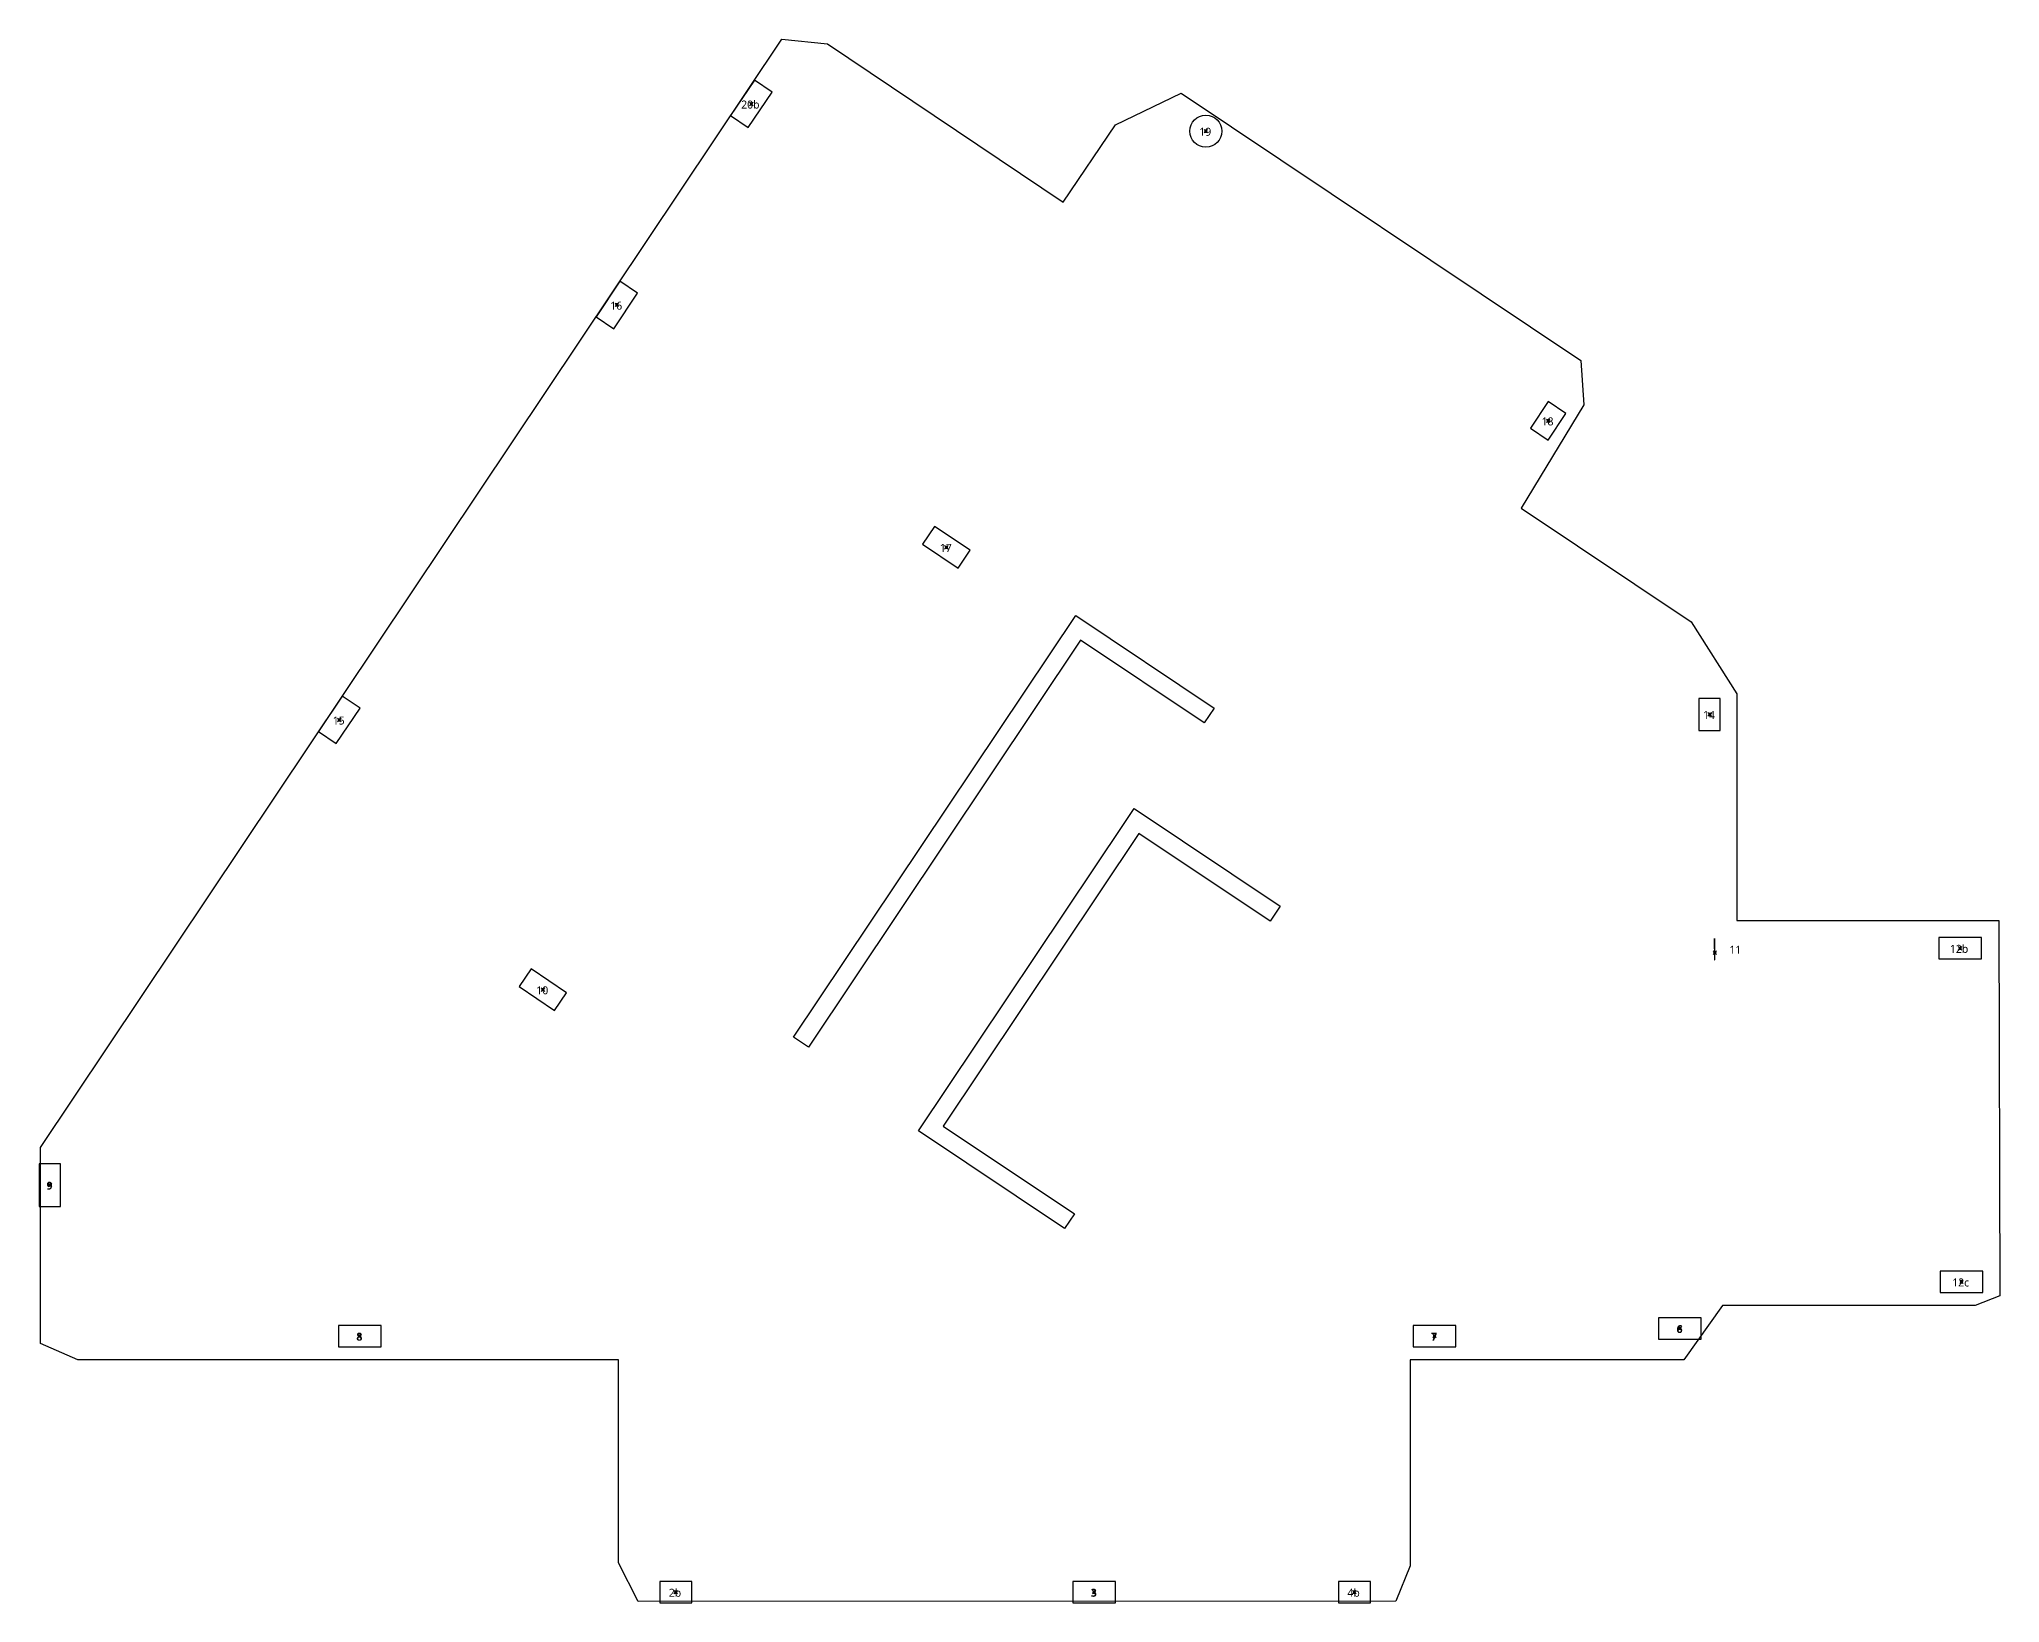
# Model space of a CAD drawing. Header units: feet. Extents: x 12833 to 16284, y 7481 to 23375.
# Drawn here: x 15173 to 16275, y 19486 to 20366 of the extents above; entities that cross this region are included whole.
import ezdxf

# ---------------------------------------------------------------- set-up
doc = ezdxf.new("R2010")
doc.units = ezdxf.units.FT
doc.header["$MEASUREMENT"] = 0
doc.header["$PDMODE"] = 99
for name, color, linetype in [('BOUNDARY', 4, 'Continuous'), ('COLS', 92, 'Continuous'), ('POINT', 2, 'Continuous'), ('WALL', 160, 'Continuous')]:
    doc.layers.add(name, color=color, linetype=linetype)
doc.layers.add('COLUMN NUMBER', color=7, linetype='Continuous', lineweight=9)
doc.styles.add('Segoe UI_B', font='segoeuib.ttf', dxfattribs={"height": 0.375})

msp = doc.modelspace()

# ---------------------------------------------------------------- linework, layer by layer
at = {"layer": 'BOUNDARY'}
msp.add_lwpolyline([(15509.5, 19487), (15498.5, 19508.8), (15498.5, 19623), (15194.3, 19623), (15194.3, 19623), (15173.4, 19632.1), (15173.4, 19742.4), (15590.2, 20365.6), (15616, 20362.9), (15748.4, 20273.9), (15777.8, 20317.5), (15814.8, 20335.3), (16039.6, 20185), (16041.3, 20159.9), (16006.1, 20101.9), (16101.6, 20037.9), (16127.2, 19997.4), (16127.2, 19870), (16261.3, 19870), (16274.7, 19870), (16275.2, 19659), (16261.3, 19653.5), (16119.3, 19653.5), (16097.5, 19623), (15943.5, 19623), (15943.5, 19507.1), (15935.5, 19487.3)], close=True, dxfattribs=at)
at = {"layer": 'COLS'}
for points in [[(15584.8, 20335.8), (15574.8, 20342.5), (15561.4, 20322.6), (15571.4, 20315.9)], [(15509.1, 20222.8), (15499.2, 20229.5), (15485.8, 20209.5), (15495.8, 20202.8)], [(16021.1, 20140.2), (16031.2, 20155.2), (16021.2, 20161.8), (16011.2, 20146.9)], [(15689.4, 20068.2), (15696.1, 20078.2), (15676.1, 20091.6), (15669.4, 20081.6)], [(15353.1, 19989.4), (15343.1, 19996.1), (15329.7, 19976.2), (15339.7, 19969.5)], [(16106, 19994.9), (16106, 19976.9), (16118, 19976.9), (16118, 19994.9)], [(16114.8, 19859.9), (16114.8, 19847.9), (16115, 19847.9)], [(16240.8, 19860.4), (16240.8, 19848.4), (16264.8, 19848.4), (16264.8, 19860.4)], [(15449.3, 19842.8), (15442.6, 19832.8), (15462.5, 19819.4), (15469.2, 19829.4)], [(15184.7, 19733.2), (15172.7, 19733.2), (15172.7, 19709.2), (15184.7, 19709.2)], [(16241.6, 19672.8), (16241.6, 19660.8), (16265.6, 19660.8), (16265.6, 19672.8)], [(16083.3, 19646.6), (16083.3, 19634.6), (16107.3, 19634.6), (16107.3, 19646.6)], [(15340.9, 19642.3), (15340.9, 19630.3), (15364.9, 19630.3), (15364.9, 19642.3)], [(15945.3, 19642.3), (15945.3, 19630.3), (15969.3, 19630.3), (15969.3, 19642.3)], [(15521.6, 19486.3), (15539.6, 19486.3), (15539.6, 19498.3), (15521.6, 19498.3)], [(15753.9, 19498.3), (15753.9, 19486.3), (15777.9, 19486.3), (15777.9, 19498.3)], [(15903.2, 19486.3), (15921.2, 19486.3), (15921.2, 19498.3), (15903.2, 19498.3)]]:
    msp.add_lwpolyline(points, close=True, dxfattribs=at)
msp.add_circle((15828.7, 20313.9), 9, dxfattribs=at)
at = {"layer": 'POINT'}
for p in [(15573.1, 20329.2), (15828.7, 20313.9), (15497.5, 20216.2), (16021.2, 20151), (15682.8, 20079.9), (15341.4, 19982.8), (16112, 19985.9), (16114.9, 19851.9), (16252.8, 19854.4), (15455.9, 19831.1), (15178.7, 19721.2), (16253.6, 19666.8), (15352.9, 19636.3), (15957.3, 19636.3), (16095.3, 19640.6), (15530.6, 19492.3), (15765.9, 19492.3), (15912.2, 19492.3)]:
    msp.add_point(p, dxfattribs=at)
at = {"layer": 'WALL'}
for points in [[(15605.2, 19798.8), (15596.9, 19804.4), (15755.5, 20041.5), (15833.4, 19989.4), (15827.8, 19981.1), (15758.2, 20027.6)], [(15754.8, 19705.1), (15749.2, 19696.8), (15667.1, 19751.7), (15782.8, 19924.6), (15788.3, 19932.9), (15870.4, 19878), (15864.9, 19869.6), (15791.1, 19919), (15681, 19754.4)]]:
    msp.add_lwpolyline(points, close=True, dxfattribs=at)

# ---------------------------------------------------------------- texts
at = {"layer": 'COLUMN NUMBER', "char_height": 4.5, "attachment_point": 1, "style": 'Segoe UI_B'}
for s, insert, width in [('20b', (15567.4, 20331.1), 13.635), ('19', (15825, 20315.8), 8.787), ('16', (15493.8, 20218), 8.787), ('18', (16017.5, 20152.9), 8.787), ('17', (15679.1, 20081.8), 8.787), ('15', (15337.7, 19984.7), 8.787), ('14', (16108.3, 19987.8), 8.787), ('12b', (16247.1, 19856.3), 13.635), ('11', (16123.1, 19855.8), 8.787), ('10', (15452.2, 19833), 8.787), ('\\fSegoe UI|b1|i0|c0|p34|;9', (15176.8, 19723.1), 4.393), ('\\fSegoe UI|b1|i0|c0|p34|;9', (15176.8, 19723.1), 4.393), ('12c', (16248.4, 19668.7), 12.423), ('\\fSegoe UI|b1|i0|c0|p34|;8', (15351, 19638.2), 4.393), ('\\fSegoe UI|b1|i0|c0|p34|;7', (15955.4, 19638.2), 4.393), ('\\fSegoe UI|b1|i0|c0|p34|;6', (16093.4, 19642.5), 4.393), ('2b', (15526.7, 19494.2), 9.241), ('\\fSegoe UI|b1|i0|c0|p34|;3', (15764, 19494.2), 4.393), ('4b', (15908.3, 19494.2), 9.241)]:
    msp.add_mtext(s, dxfattribs=dict(at, insert=insert, width=width))

doc.saveas('drawing.dxf')
